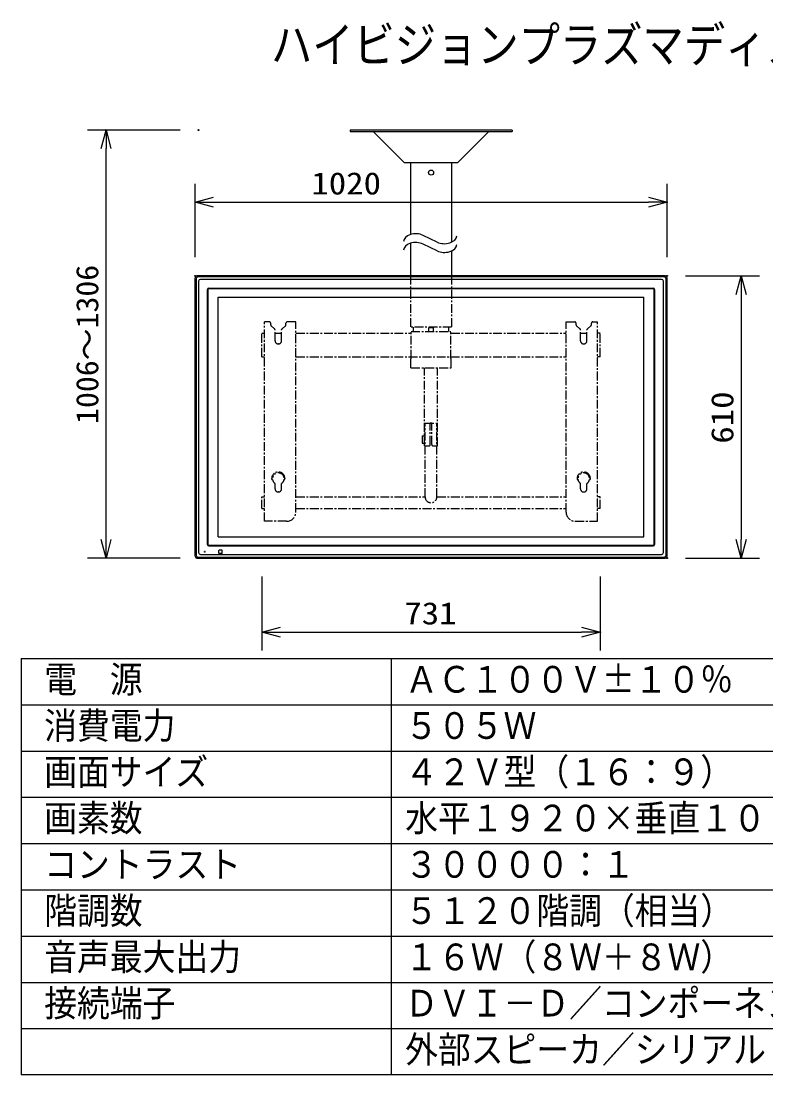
# Model space of a CAD drawing. Units: millimetres, scale not verified. Extents: x -63 to 63, y -57 to 57.
# Drawn here: x -62.5 to 18, y -56.5 to 57.4 of the extents above; entities that cross this region are included whole.
import ezdxf
from ezdxf.enums import TextEntityAlignment as Align

# ---------------------------------------------------------------- set-up
doc = ezdxf.new("R2010")
doc.units = ezdxf.units.MM
doc.header["$LTSCALE"] = 0.190236
doc.header["$PDMODE"] = 32
doc.header["$PDSIZE"] = 0.0951
doc.linetypes.add('CHAIN1', pattern=[8, 5, -1, 1, -1])
for name, color, linetype in [('0-0_GAIKEI', 1, 'Continuous'), ('0-1_MOJI1', 2, 'Continuous'), ('0-2_WAKU', 7, 'Continuous')]:
    doc.layers.add(name, color=color, linetype=linetype)
doc.styles.add('ＭＳ ゴシック', font='')
doc.styles.get('ＭＳ ゴシック').set_extended_font_data('MS Gothic')

# ---------------------------------------------------------------- blocks, each defined once
blk = doc.blocks.new('_OPEN30')
at = {"layer": '0-1_MOJI1', "color": 7}
blk.add_line((0, 0), (-1, 0), dxfattribs=at)
blk.add_lwpolyline([(-1, 0.26795), (0, 0), (-1, -0.26795)], dxfattribs=at)

msp = doc.modelspace()

# ---------------------------------------------------------------- linework, layer by layer
at = {"layer": '0-0_GAIKEI', "color": 3}
for p, q in [((-45.3227, 45.6092), (-55.3227, 45.6092)), ((-53.3227, 1.3552), (-53.3227, 43.6092)), ((-45.3227, -0.6448), (-55.3227, -0.6448)), ((-36.4798, -2.6486), (-36.4798, -10.6486)), ((0.0703, -2.6486), (0.0703, -10.6486)), ((-34.4798, -8.6486), (-1.9297, -8.6486))]:
    msp.add_line(p, q, dxfattribs=at)
at = {"layer": '0-0_GAIKEI', "color": 7}
for p, q in [((-9.4547, 45.6092), (-26.9548, 45.6092)), ((-26.9548, 45.6092), (-26.9548, 45.4492)), ((-9.4547, 45.6092), (-9.4547, 45.4492)), ((-26.9548, 45.4492), (-9.4547, 45.4492)), ((-24.4548, 45.4492), (-21.1148, 42.1092)), ((-15.2948, 42.1092), (-11.9548, 45.4492)), ((-21.1148, 42.1092), (-15.2948, 42.1092)), ((-20.4323, 42.1092), (-20.4323, 34.3138)), ((-15.9773, 42.1092), (-15.9773, 33.4963)), ((-15.9773, 42.0855), (-15.9773, 33.4963)), ((-15.9773, 42.0855), (-15.9773, 33.4963)), ((-20.4323, 33.3705), (-20.4323, 29.8552)), ((-15.9773, 32.553), (-15.9773, 29.8552)), ((-43.7048, -0.4448), (-43.7048, 29.6552)), ((7.0953, 29.8552), (-43.5048, 29.8552)), ((4.4843, 29.8552), (-43.5048, 29.8552)), ((4.4843, 29.8552), (7.0953, 29.8552)), ((7.2953, -0.4448), (7.2953, 29.6552)), ((7.0953, -0.6448), (-43.5048, -0.6448)), ((-43.5048, -0.6448), (7.0953, -0.6448))]:
    msp.add_line(p, q, dxfattribs=at)
at = {"layer": '0-0_GAIKEI'}
for p, q in [((-17.5392, 33.4993), (-19.0714, 34.2313)), ((-17.5392, 32.556), (-19.0714, 33.288)), ((6.9892, 29.7491), (-43.3987, 29.7491)), ((-43.5987, 29.5491), (-43.5987, -0.3387)), ((-43.3198, 29.2702), (-43.3198, -0.0598)), ((6.7103, 29.4702), (-43.1198, 29.4702)), ((-42.2048, 28.5352), (5.7953, 28.5352)), ((6.9103, -0.0598), (6.9103, 29.2702)), ((7.1892, -0.3387), (7.1892, 29.5491)), ((-42.3848, 28.3552), (-42.3848, 0.8552)), ((-42.3111, 28.3552), (-42.3111, 0.8552)), ((5.7953, 28.4615), (-42.2048, 28.4615)), ((4.7953, 1.6552), (4.7953, 27.5552)), ((5.9016, 0.8552), (5.9016, 28.3552)), ((5.9753, 0.8552), (5.9753, 28.3552)), ((-41.2048, 1.6552), (4.7953, 1.6552)), ((-42.6948, -0.0098), (-42.6948, 0.0702)), ((-42.6148, 0.0702), (-42.6948, 0.0702)), ((-42.6148, -0.0098), (-42.6148, 0.0702)), ((-42.2048, 0.7489), (5.7953, 0.7489)), ((-42.2048, 0.6752), (5.7953, 0.6752)), ((-41.1148, -0.1198), (-41.1148, 0.1802)), ((-40.7898, 0.2052), (-41.0898, 0.2052)), ((-40.7648, -0.1198), (-40.7648, 0.1802)), ((-43.3987, -0.5387), (6.9892, -0.5387)), ((-43.1198, -0.2598), (6.7103, -0.2598)), ((-42.6148, -0.0098), (-42.6948, -0.0098)), ((-40.7898, -0.1448), (-41.0898, -0.1448))]:
    msp.add_line(p, q, dxfattribs=at)
at = {"layer": '0-0_GAIKEI', "linetype": 'CHAIN1'}
for p, q in [((-20.4323, 29.8552), (-20.4323, 24.3125)), ((-15.9773, 29.8552), (-15.9773, 24.3125)), ((-35.6798, 24.8802), (-36.2048, 24.8802)), ((-36.2048, 3.3302), (-36.2048, 24.8802)), ((-35.5298, 24.55), (-35.5298, 24.7302)), ((-35.1082, 24.1252), (-35.4764, 24.4353)), ((-35.0548, 22.8302), (-35.0548, 24.0105)), ((-34.3548, 22.8302), (-34.3548, 24.0105)), ((-33.9332, 24.4353), (-34.3014, 24.1252)), ((-33.8798, 24.55), (-33.8798, 24.7302)), ((-32.8048, 24.8802), (-33.7298, 24.8802)), ((-32.8048, 4.3302), (-32.8048, 24.8802)), ((-15.9773, 24.3125), (-20.4323, 24.3125)), ((-20.1123, 23.8552), (-20.1123, 24.3125)), ((-18.4548, 24.2552), (-17.9548, 24.2552)), ((-18.4548, 23.8552), (-18.4548, 24.2552)), ((-17.9548, 23.8552), (-17.9548, 24.2552)), ((-16.2973, 23.8552), (-16.2973, 24.3125)), ((-3.6047, 24.8802), (-2.6797, 24.8802)), ((-3.6047, 4.3302), (-3.6047, 24.8802)), ((-2.5297, 24.55), (-2.5297, 24.7302)), ((-2.4764, 24.4353), (-2.1081, 24.1252)), ((-2.0547, 22.8302), (-2.0547, 24.0105)), ((-1.3547, 22.8302), (-1.3547, 24.0105)), ((-1.3014, 24.1252), (-0.9331, 24.4353)), ((-0.8797, 24.55), (-0.8797, 24.7302)), ((-0.7297, 24.8802), (-0.2047, 24.8802)), ((-36.4798, 23.6502), (-36.2048, 23.6502)), ((-36.4798, 21.1102), (-36.4798, 23.6502)), ((-35.0548, 23.6502), (-34.3548, 23.6502)), ((-32.8048, 23.6502), (-20.3548, 23.6502)), ((-16.0548, 20.9052), (-16.0548, 23.8552)), ((-16.0548, 23.6502), (-3.6047, 23.6502)), ((-2.0547, 23.6502), (-1.3547, 23.6502)), ((0.0703, 23.6502), (-0.2047, 23.6502)), ((0.0703, 21.1102), (0.0703, 23.6502)), ((-34.6798, 22.5052), (-34.7298, 22.5052)), ((-1.7297, 22.5052), (-1.6797, 22.5052)), ((-36.4798, 21.1102), (-36.2048, 21.1102)), ((-32.8048, 21.1102), (-3.6047, 21.1102)), ((-20.3798, 20.8802), (-20.3548, 20.9052)), ((-20.3798, 19.9302), (-20.3798, 20.8802)), ((-16.0548, 20.9052), (-16.0298, 20.8802)), ((-16.0298, 19.9302), (-16.0298, 20.8802)), ((0.0703, 21.1102), (-0.2047, 21.1102)), ((-18.9198, 11.4802), (-18.9198, 19.9052)), ((-17.4898, 11.4802), (-17.4898, 19.9052)), ((-16.0548, 19.9052), (-16.0298, 19.9302)), ((-18.8398, 13.9302), (-17.5698, 13.9302)), ((-18.8398, 5.9652), (-18.8398, 13.9302)), ((-18.2798, 11.6302), (-18.2798, 13.9802)), ((-18.2798, 13.9802), (-18.1298, 13.9802)), ((-18.1298, 11.6302), (-18.1298, 13.9802)), ((-17.5698, 5.9652), (-17.5698, 13.9302)), ((-19.1698, 12.5802), (-18.9198, 12.5802)), ((-19.1698, 12.5802), (-19.1698, 11.7802)), ((-19.1698, 11.7802), (-18.9198, 11.7802)), ((-18.9198, 11.4802), (-18.4298, 11.4802)), ((-17.9798, 11.4802), (-17.4898, 11.4802)), ((-35.3218, 8.0299), (-35.4205, 8.0458)), ((-34.0878, 8.0299), (-33.9891, 8.0458)), ((-2.3217, 8.0299), (-2.4205, 8.0458)), ((-1.0877, 8.0299), (-0.989, 8.0458)), ((-35.0548, 6.8302), (-35.0548, 7.4124)), ((-34.3548, 6.8302), (-34.3548, 7.4124)), ((-2.0547, 6.8302), (-2.0547, 7.4124)), ((-1.3547, 6.8302), (-1.3547, 7.4124)), ((-36.4798, 4.6952), (-36.4798, 5.9652)), ((-36.4798, 5.9652), (-36.2048, 5.9652)), ((-34.6798, 6.5052), (-34.7298, 6.5052)), ((-32.8048, 5.9652), (-18.8398, 5.9652)), ((-17.5698, 5.9652), (-3.6047, 5.9652)), ((-1.7297, 6.5052), (-1.6797, 6.5052)), ((0.0703, 5.9652), (-0.2047, 5.9652)), ((0.0703, 4.6952), (0.0703, 5.9652)), ((-36.4798, 4.6952), (-36.2048, 4.6952)), ((-32.8048, 4.6952), (-3.6047, 4.6952)), ((0.0703, 4.6952), (-0.2047, 4.6952)), ((-33.8048, 3.3302), (-36.2048, 3.3302))]:
    msp.add_line(p, q, dxfattribs=at)
at = {"layer": '0-0_GAIKEI'}
msp.add_lwpolyline([(-41.2048, 1.6552), (-41.2048, 27.5552), (4.7953, 27.5552)], dxfattribs=at)
at = {"layer": '0-0_GAIKEI', "linetype": 'CHAIN1'}
for points in [[(-2.6047, 3.3302), (-0.2047, 3.3302), (-0.2047, 24.8802)], [(-20.3548, 20.9052), (-20.3548, 23.8552), (-16.0548, 23.8552)], [(-20.3798, 19.9302), (-20.3548, 19.9052), (-16.0548, 19.9052)]]:
    msp.add_lwpolyline(points, dxfattribs=at)
at = {"layer": '0-0_GAIKEI', "color": 7}
msp.add_circle((-18.2048, 41.0105), 0.275, dxfattribs=at)
for centre, start, end in [((-43.5048, 29.6552), 90, 180), ((-43.5048, 29.6552), 90, 180), ((7.0953, 29.6552), 0, 90), ((7.0953, 29.6552), 0, 90), ((-43.5048, -0.4448), 180, 270), ((-43.5048, -0.4448), 180, 270), ((7.0953, -0.4448), 270, 0), ((7.0953, -0.4448), 270, 0)]:
    msp.add_arc(centre, 0.2, start, end, dxfattribs=at)
at = {"layer": '0-0_GAIKEI'}
for centre, radius, start, end in [((-43.3987, 29.5491), 0.2, 90, 180), ((6.9892, 29.5491), 0.2, 0, 90), ((-43.1198, 29.2702), 0.2, 90, 180), ((-42.2048, 28.3552), 0.18, 90, 180), ((5.7953, 28.3552), 0.18, 0, 90), ((6.7103, 29.2702), 0.2, 0, 90), ((-42.2048, 28.3552), 0.1063, 90, 180), ((5.7953, 28.3552), 0.1063, 0, 90), ((-42.2048, 0.8552), 0.18, 180, 270), ((-42.2048, 0.8552), 0.1063, 180, 270), ((-41.0898, 0.1802), 0.025, 90, 180), ((-40.7898, 0.1802), 0.025, 0, 90), ((5.7953, 0.8552), 0.18, 270, 0), ((5.7953, 0.8552), 0.1063, 270, 0), ((-43.3987, -0.3387), 0.2, 180, 270), ((-43.1198, -0.0598), 0.2, 180, 270), ((-41.0898, -0.1198), 0.025, 180, 270), ((-40.7898, -0.1198), 0.025, 270, 0), ((6.7103, -0.0598), 0.2, 270, 0), ((6.9892, -0.3387), 0.2, 270, 0)]:
    msp.add_arc(centre, radius, start, end, dxfattribs=at)
at = {"layer": '0-0_GAIKEI', "linetype": 'CHAIN1'}
for centre, radius, start, end in [((-35.6798, 24.7302), 0.15, 0, 90), ((-35.3798, 24.55), 0.15, 180, 229.89909), ((-35.2048, 24.0105), 0.15, 0, 49.89909), ((-34.2048, 24.0105), 0.15, 130.10091, 180), ((-34.0298, 24.55), 0.15, 310.10091, 0), ((-33.7298, 24.7302), 0.15, 90, 180), ((-2.6797, 24.7302), 0.15, 0, 90), ((-2.3797, 24.55), 0.15, 180, 229.89909), ((-2.2047, 24.0105), 0.15, 0, 49.89909), ((-1.2047, 24.0105), 0.15, 130.10091, 180), ((-1.0297, 24.55), 0.15, 310.10091, 0), ((-0.7297, 24.7302), 0.15, 90, 180), ((-34.7298, 22.8302), 0.325, 180, 270), ((-34.6798, 22.8302), 0.325, 270, 0), ((-1.7297, 22.8302), 0.325, 180, 270), ((-1.6797, 22.8302), 0.325, 270, 0), ((-18.4298, 11.6302), 0.15, 270, 0), ((-17.9798, 11.6302), 0.15, 180, 270), ((-35.3298, 7.9302), 0.1, 85.41143, 274.58857), ((-34.7048, 7.9302), 0.725, 9.17713, 170.82287), ((-34.7048, 7.9302), 0.625, 9.17713, 170.82287), ((-34.0798, 7.9302), 0.1, 265.41143, 94.58857), ((-2.3297, 7.9302), 0.1, 85.41143, 274.58857), ((-1.7047, 7.9302), 0.725, 9.17713, 170.82287), ((-1.7047, 7.9302), 0.625, 9.17713, 170.82287), ((-1.0797, 7.9302), 0.1, 265.41143, 94.58857), ((-34.7048, 7.9302), 0.625, 189.17713, 235.9442), ((-34.7048, 7.9302), 0.625, 304.0558, 350.82287), ((-1.7047, 7.9302), 0.625, 189.17713, 235.9442), ((-1.7047, 7.9302), 0.625, 304.0558, 350.82287), ((-34.7298, 6.8302), 0.325, 180, 270), ((-34.6798, 6.8302), 0.325, 270, 0), ((-18.2048, 5.9652), 0.635, 180, 0), ((-1.7297, 6.8302), 0.325, 180, 270), ((-1.6797, 6.8302), 0.325, 270, 0), ((-33.8048, 4.3302), 1, 270, 0), ((-2.6047, 4.3302), 1, 180, 270)]:
    msp.add_arc(centre, radius, start, end, dxfattribs=at)
at = {"layer": '0-0_GAIKEI'}
for centre, start_param, end_param in [((-19.8555, 33.5128), 0.94183783, 3.09076751), ((-16.7551, 34.2178), 4.08343048, 6.23236016), ((-19.8555, 32.5695), 0.94183783, 3.09076751), ((-16.7551, 33.2745), 4.08343048, 6.23236016)]:
    msp.add_ellipse(centre, major_axis=(1.3327, 0), ratio=0.666667, start_param=start_param, end_param=end_param, dxfattribs=at)
at = {"layer": '0-1_MOJI1', "color": 3}
for p, q in [((-43.7048, 31.8618), (-43.7048, 39.8155)), ((7.2953, 31.8618), (7.2953, 39.8155)), ((-41.7048, 37.8155), (5.2953, 37.8155)), ((9.2993, 29.8552), (17.2993, 29.8552)), ((15.2993, 27.8552), (15.2993, 1.3552)), ((9.2993, -0.6448), (17.2993, -0.6448))]:
    msp.add_line(p, q, dxfattribs=at)
at = {"layer": '0-1_MOJI1', "color": 7}
for p in [(-53.3227, 45.6092), (-43.3227, 45.6092), (-43.3227, -0.6448), (-36.4798, -0.6486), (0.0703, -0.6486), (0.0703, -8.6486)]:
    msp.add_point(p, dxfattribs=at)
at = {"layer": '0-2_WAKU', "color": 4}
for p, q in [((-62.5001, -11.5), (-62.5001, -56.5001)), ((-62.5001, -11.5), (62.5001, -11.5)), ((-22.5, -11.5), (-22.5, -56.5001)), ((62.5001, -56.5001), (-62.5001, -56.5001))]:
    msp.add_line(p, q, dxfattribs=at)
at = {"layer": '0-2_WAKU', "color": 1}
for p, q in [((-62.5001, -16.5), (62.5001, -16.5)), ((-62.5001, -21.5), (62.5001, -21.5)), ((-62.5001, -26.5), (62.5001, -26.5)), ((-62.5001, -31.5001), (62.5001, -31.5001)), ((-62.5001, -36.5001), (62.5001, -36.5001)), ((-62.5001, -41.5001), (62.5001, -41.5001)), ((-62.5001, -46.5001), (62.5001, -46.5001)), ((-62.5001, -51.5001), (62.5001, -51.5001))]:
    msp.add_line(p, q, dxfattribs=at)
at = {"layer": '0-2_WAKU'}
for p in [(7.2953, 37.8155), (-43.7048, 29.8618), (7.2953, 29.8618), (7.2993, 29.8552), (7.2993, -0.6448), (15.2993, -0.6448)]:
    msp.add_point(p, dxfattribs=at)

# ---------------------------------------------------------------- block references
at = {"layer": '0-0_GAIKEI', "xscale": 2, "yscale": 2}
for p, rotation in [((-53.3227, 45.6092), 90), ((-53.3227, -0.6448), 270), ((-36.4798, -8.6486), 180)]:
    msp.add_blockref('_OPEN30', p, dxfattribs=dict(at, rotation=rotation))
msp.add_blockref('_OPEN30', (0.0703, -8.6486), dxfattribs=at)
at = {"layer": '0-1_MOJI1', "xscale": 2, "yscale": 2}
for p, rotation in [((-43.7048, 37.8155), 180), ((15.2993, 29.8552), 90), ((15.2993, -0.6448), 270)]:
    msp.add_blockref('_OPEN30', p, dxfattribs=dict(at, rotation=rotation))
msp.add_blockref('_OPEN30', (7.2953, 37.8155), dxfattribs=at)

# ---------------------------------------------------------------- texts
at = {"layer": '0-0_GAIKEI', "color": 3, "style": 'ＭＳ ゴシック', "width": 1.05}
msp.add_text('1006～1306', height=2.406, rotation=90, dxfattribs=at).set_placement((-53.4322, 13.8536), align=Align.BOTTOM_LEFT)
at = {"layer": '0-0_GAIKEI', "color": 3, "style": 'ＭＳ ゴシック', "width": 1.15}
msp.add_text('731', height=2.406, dxfattribs=at).set_placement((-21.0919, -8.539), align=Align.BOTTOM_LEFT)
at = {"layer": '0-1_MOJI1', "style": 'ＭＳ ゴシック'}
for s, height, width, p in [('ハイビジョンプラズマディスプレイ天吊り金具付', 3.848, 0.85, (-35.5001, 51.7599)), ('電  源', 2.887, 0.9, (-60.0001, -16.0551)), ('ＡＣ１００Ｖ±１０％\u3000５０Ｈｚ／６０Ｈｚ', 2.887, 0.9, (-21, -16.0551)), ('消費電力', 2.887, 0.9, (-60.0001, -21.0552)), ('５０５Ｗ', 2.887, 0.9, (-21, -21.0552)), ('画面サイズ', 2.887, 0.9, (-60.0001, -26.0552)), ('４２Ｖ型（１６：９）', 2.887, 0.9, (-21, -26.0552)), ('画素数', 2.887, 0.9, (-60.0001, -31.0552)), ('水平１９２０×垂直１０８０\u3000画素', 2.887, 0.9, (-21, -31.0552)), ('コントラスト', 2.887, 0.9, (-60.0001, -36.0552)), ('３００００：１', 2.887, 0.9, (-21, -36.0552)), ('階調数', 2.887, 0.9, (-60.0001, -41.0552)), ('５１２０階調（相当）', 2.887, 0.9, (-21, -41.0552)), ('音声最大出力', 2.887, 0.9, (-60.0001, -46.0552)), ('１６Ｗ（８Ｗ＋８Ｗ）', 2.887, 0.9, (-21, -46.0552)), ('接続端子', 2.887, 0.9, (-60.0001, -51.0552)), ('ＤＶＩ－Ｄ／コンポーネントビデオ／ＰＣ', 2.887, 0.9, (-21, -51.0552)), ('外部スピーカ／シリアル', 2.887, 0.9, (-21, -56.0552))]:
    msp.add_text(s, height=height, dxfattribs=dict(at, width=width)).set_placement(p, align=Align.BOTTOM_LEFT)
at = {"layer": '0-1_MOJI1', "color": 3, "style": 'ＭＳ ゴシック', "width": 1.15}
msp.add_text('1020', height=2.406, dxfattribs=at).set_placement((-31.1366, 37.9251), align=Align.BOTTOM_LEFT)
msp.add_text('610', height=2.406, rotation=90, dxfattribs=at).set_placement((15.1897, 11.7181), align=Align.BOTTOM_LEFT)

doc.saveas('drawing.dxf')
